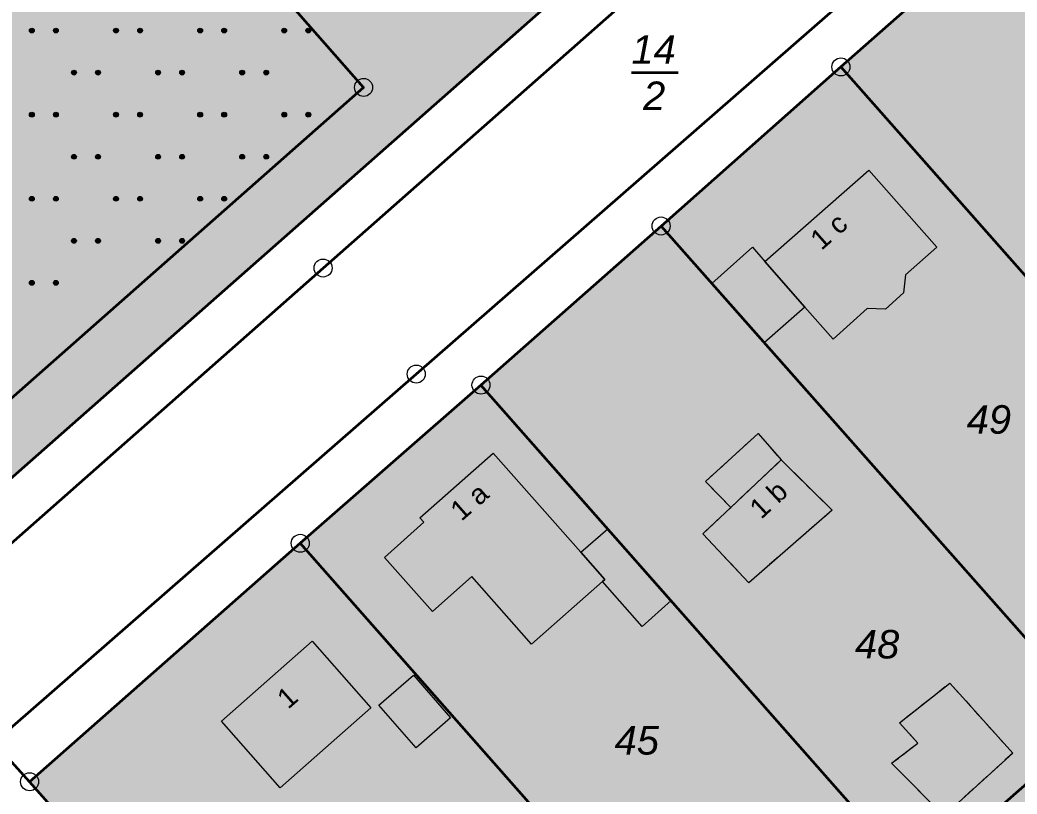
# Model space of a CAD drawing. Header units: inches. Extents: x -769 to 2065, y -580 to 2254.
# Drawn here: x 391.6 to 626.7, y 400.3 to 582.9 of the extents above; entities that cross this region are included whole.
import ezdxf

# ---------------------------------------------------------------- set-up
doc = ezdxf.new("R2010")
doc.units = ezdxf.units.IN
doc.header["$MEASUREMENT"] = 0
doc.layers.add('Layer 1', color=7, linetype='Continuous')

# ---------------------------------------------------------------- blocks, each defined once
blk = doc.blocks.new('block 3')
at = {"layer": 'Layer 1', "true_color": 0xfff7db}
h = blk.add_hatch(color=7, dxfattribs=at)
h.dxf.hatch_style = 2
h.paths.add_polyline_path([(390.03, 945.92), (466.8, 943.26), (457.58, 888.75), (507.59, 832.16), (527.95, 808.66), (465.32, 753.46), (570.39, 634.49), (325.98, 418.81), (339.06, 449.21), (472.62, 567.01), (354.96, 700.85), (345.38, 711.65), (348.62, 729.8), (384.6, 931.34)])
at = {"layer": 'Layer 1', "true_color": 0xfce0e0}
h = blk.add_hatch(color=254, dxfattribs=at)
h.dxf.hatch_style = 2
h.paths.add_polyline_path([(393.84, 403.19), (457.68, 459.46), (500.3, 496.78), (542.79, 534.32), (585.2, 571.87), (627.77, 609.44), (670.23, 646.9), (712.74, 684.39), (755.36, 721.76), (797.76, 759.21), (840.31, 796.83), (828.72, 295.38), (786.17, 257.92), (743.64, 220.46), (701.78, 183.59), (637.77, 127.25), (581.22, 191.21), (534.16, 244.43), (496.73, 286.76), (450.04, 339.58), (429.11, 363.27)])
at = {"layer": 'Layer 1', "true_color": 0xf2f4cb}
h = blk.add_hatch(color=7, dxfattribs=at)
h.dxf.hatch_style = 2
h.paths.add_polyline_path([(345.38, 711.65), (354.96, 700.85), (472.62, 567.01), (339.06, 449.21), (307.94, 476.18), (320.23, 556.01), (322.95, 573.6)])
at = {"layer": 'Layer 1', "lineweight": 0}
for points in [[(390.03, 945.92), (466.8, 943.26), (457.58, 888.75), (507.59, 832.16), (527.95, 808.66), (465.32, 753.46), (570.39, 634.49), (325.98, 418.81), (339.06, 449.21), (472.62, 567.01), (354.96, 700.85), (345.38, 711.65), (348.62, 729.8), (384.6, 931.34), (390.03, 945.92)], [(393.84, 403.19), (457.68, 459.46), (500.3, 496.78), (542.79, 534.32), (585.2, 571.87), (627.77, 609.44), (670.23, 646.9), (712.74, 684.39), (755.36, 721.76), (797.76, 759.21), (840.31, 796.83), (828.72, 295.38), (786.17, 257.92), (743.64, 220.46), (701.78, 183.59), (637.77, 127.25), (581.22, 191.21), (534.16, 244.43), (496.73, 286.76), (450.04, 339.58), (429.11, 363.27), (393.84, 403.19)], [(345.38, 711.65), (354.96, 700.85), (472.62, 567.01), (339.06, 449.21), (307.94, 476.18), (320.23, 556.01), (322.95, 573.6), (345.38, 711.65)]]:
    blk.add_lwpolyline(points, dxfattribs=at)
blk = doc.blocks.new('block 4')
at = {"layer": 'Layer 1', "color": 253, "lineweight": 18, "true_color": 0xb2b2b2}
for points in [[(390.03, 945.92), (466.8, 943.26), (457.58, 888.75), (507.59, 832.16), (527.95, 808.66), (465.32, 753.46), (570.39, 634.49), (325.98, 418.81), (339.06, 449.21), (472.62, 567.01), (354.96, 700.85), (345.38, 711.65), (348.62, 729.8), (384.6, 931.34), (390.03, 945.92)], [(292.14, 373.52), (294.9, 391.48), (325.98, 418.81), (570.39, 634.49), (643.96, 699.13), (681.58, 732.79), (723.63, 769.88), (778.45, 818.25), (804.07, 840.64), (811.61, 832.09), (800.68, 822.44), (780.21, 804.37), (675.43, 711.87), (567.71, 616.78), (463.06, 524.4), (345.88, 420.95), (292.14, 373.52)], [(833.64, 803.76), (805.94, 779.57), (700.24, 687.29), (591.34, 592.21), (485.02, 499.39), (385.43, 412.43), (377.16, 405.12), (294.9, 332.51), (270.8, 311.23), (225.45, 269.73), (211.54, 258.88), (220.82, 312.37), (225.23, 316.15), (270.04, 354.57), (292.14, 373.52), (345.88, 420.95), (463.06, 524.4), (567.71, 616.78), (675.43, 711.87), (780.21, 804.37), (800.68, 822.44), (811.61, 832.09), (833.64, 803.76)], [(393.84, 403.19), (385.43, 412.43), (485.02, 499.39), (591.34, 592.21), (700.24, 687.29), (805.94, 779.57), (833.64, 803.76), (840.31, 796.83), (797.76, 759.21), (755.36, 721.76), (712.74, 684.39), (670.23, 646.9), (627.77, 609.44), (585.2, 571.87), (542.79, 534.32), (500.3, 496.78), (457.68, 459.46), (393.84, 403.19)], [(393.84, 403.19), (457.68, 459.46), (500.3, 496.78), (542.79, 534.32), (585.2, 571.87), (627.77, 609.44), (670.23, 646.9), (712.74, 684.39), (755.36, 721.76), (797.76, 759.21), (840.31, 796.83), (828.72, 295.38), (786.17, 257.92), (743.64, 220.46), (701.78, 183.59), (637.77, 127.25), (581.22, 191.21), (534.16, 244.43), (496.73, 286.76), (450.04, 339.58), (429.11, 363.27), (393.84, 403.19)], [(345.38, 711.65), (354.96, 700.85), (472.62, 567.01), (339.06, 449.21), (307.94, 476.18), (320.23, 556.01), (322.95, 573.6), (345.38, 711.65)], [(362.34, 26.28), (368.73, 82.72), (374.98, 138.39), (381.17, 194.71), (387.43, 250.85), (391.42, 286.59), (334.29, 351.02), (268.38, 293.27), (245.51, 272.75), (221.66, 251.35), (225.45, 269.73), (270.8, 311.23), (294.9, 332.51), (377.16, 405.12), (385.43, 412.43), (393.84, 403.19), (429.11, 363.27), (416.46, 251.42)]]:
    blk.add_lwpolyline(points, dxfattribs=at)
blk = doc.blocks.new('block 7')
at = {"layer": 'Layer 1', "true_color": 0x008230}
h = blk.add_hatch(color=116, dxfattribs=at)
h.dxf.hatch_style = 2
edge = h.paths.add_edge_path()
edge.add_spline(control_points=[(394.94, 580.43), (394.94, 580.74), (394.69, 581), (394.38, 581), (394.07, 581), (393.81, 580.74), (393.81, 580.43), (393.81, 580.12), (394.07, 579.86), (394.38, 579.86), (394.69, 579.86), (394.94, 580.12), (394.94, 580.43)], knot_values=[0, 0, 0, 0, 1, 1, 1, 2, 2, 2, 3, 3, 3, 4, 4, 4, 4], degree=3, periodic=1)
h = blk.add_hatch(color=116, dxfattribs=at)
h.dxf.hatch_style = 2
edge = h.paths.add_edge_path()
edge.add_spline(control_points=[(400.61, 580.43), (400.61, 580.74), (400.36, 581), (400.05, 581), (399.74, 581), (399.48, 580.74), (399.48, 580.43), (399.48, 580.12), (399.74, 579.86), (400.05, 579.86), (400.36, 579.86), (400.61, 580.12), (400.61, 580.43)], knot_values=[0, 0, 0, 0, 1, 1, 1, 2, 2, 2, 3, 3, 3, 4, 4, 4, 4], degree=3, periodic=1)
h = blk.add_hatch(color=116, dxfattribs=at)
h.dxf.hatch_style = 2
edge = h.paths.add_edge_path()
edge.add_spline(control_points=[(414.79, 580.43), (414.79, 580.74), (414.53, 581), (414.22, 581), (413.91, 581), (413.66, 580.74), (413.66, 580.43), (413.66, 580.12), (413.91, 579.86), (414.22, 579.86), (414.53, 579.86), (414.79, 580.12), (414.79, 580.43)], knot_values=[0, 0, 0, 0, 1, 1, 1, 2, 2, 2, 3, 3, 3, 4, 4, 4, 4], degree=3, periodic=1)
h = blk.add_hatch(color=116, dxfattribs=at)
h.dxf.hatch_style = 2
edge = h.paths.add_edge_path()
edge.add_spline(control_points=[(420.46, 580.43), (420.46, 580.74), (420.2, 581), (419.89, 581), (419.58, 581), (419.33, 580.74), (419.33, 580.43), (419.33, 580.12), (419.58, 579.86), (419.89, 579.86), (420.2, 579.86), (420.46, 580.12), (420.46, 580.43)], knot_values=[0, 0, 0, 0, 1, 1, 1, 2, 2, 2, 3, 3, 3, 4, 4, 4, 4], degree=3, periodic=1)
h = blk.add_hatch(color=116, dxfattribs=at)
h.dxf.hatch_style = 2
edge = h.paths.add_edge_path()
edge.add_spline(control_points=[(434.63, 580.43), (434.63, 580.74), (434.38, 581), (434.06, 581), (433.75, 581), (433.5, 580.74), (433.5, 580.43), (433.5, 580.12), (433.75, 579.86), (434.06, 579.86), (434.38, 579.86), (434.63, 580.12), (434.63, 580.43)], knot_values=[0, 0, 0, 0, 1, 1, 1, 2, 2, 2, 3, 3, 3, 4, 4, 4, 4], degree=3, periodic=1)
h = blk.add_hatch(color=116, dxfattribs=at)
h.dxf.hatch_style = 2
edge = h.paths.add_edge_path()
edge.add_spline(control_points=[(440.3, 580.43), (440.3, 580.74), (440.05, 581), (439.73, 581), (439.42, 581), (439.17, 580.74), (439.17, 580.43), (439.17, 580.12), (439.42, 579.86), (439.73, 579.86), (440.05, 579.86), (440.3, 580.12), (440.3, 580.43)], knot_values=[0, 0, 0, 0, 1, 1, 1, 2, 2, 2, 3, 3, 3, 4, 4, 4, 4], degree=3, periodic=1)
h = blk.add_hatch(color=116, dxfattribs=at)
h.dxf.hatch_style = 2
edge = h.paths.add_edge_path()
edge.add_spline(control_points=[(454.47, 580.43), (454.47, 580.74), (454.22, 581), (453.91, 581), (453.59, 581), (453.34, 580.74), (453.34, 580.43), (453.34, 580.12), (453.59, 579.86), (453.91, 579.86), (454.22, 579.86), (454.47, 580.12), (454.47, 580.43)], knot_values=[0, 0, 0, 0, 1, 1, 1, 2, 2, 2, 3, 3, 3, 4, 4, 4, 4], degree=3, periodic=1)
h = blk.add_hatch(color=116, dxfattribs=at)
h.dxf.hatch_style = 2
edge = h.paths.add_edge_path()
edge.add_spline(control_points=[(460.14, 580.43), (460.14, 580.74), (459.89, 581), (459.58, 581), (459.26, 581), (459.01, 580.74), (459.01, 580.43), (459.01, 580.12), (459.26, 579.86), (459.58, 579.86), (459.89, 579.86), (460.14, 580.12), (460.14, 580.43)], knot_values=[0, 0, 0, 0, 1, 1, 1, 2, 2, 2, 3, 3, 3, 4, 4, 4, 4], degree=3, periodic=1)
h = blk.add_hatch(color=116, dxfattribs=at)
h.dxf.hatch_style = 2
edge = h.paths.add_edge_path()
edge.add_spline(control_points=[(404.87, 570.51), (404.87, 570.82), (404.61, 571.07), (404.3, 571.07), (403.99, 571.07), (403.74, 570.82), (403.74, 570.51), (403.74, 570.2), (403.99, 569.94), (404.3, 569.94), (404.61, 569.94), (404.87, 570.2), (404.87, 570.51)], knot_values=[0, 0, 0, 0, 1, 1, 1, 2, 2, 2, 3, 3, 3, 4, 4, 4, 4], degree=3, periodic=1)
h = blk.add_hatch(color=116, dxfattribs=at)
h.dxf.hatch_style = 2
edge = h.paths.add_edge_path()
edge.add_spline(control_points=[(410.54, 570.51), (410.54, 570.82), (410.28, 571.07), (409.97, 571.07), (409.66, 571.07), (409.4, 570.82), (409.4, 570.51), (409.4, 570.2), (409.66, 569.94), (409.97, 569.94), (410.28, 569.94), (410.54, 570.2), (410.54, 570.51)], knot_values=[0, 0, 0, 0, 1, 1, 1, 2, 2, 2, 3, 3, 3, 4, 4, 4, 4], degree=3, periodic=1)
h = blk.add_hatch(color=116, dxfattribs=at)
h.dxf.hatch_style = 2
edge = h.paths.add_edge_path()
edge.add_spline(control_points=[(424.71, 570.51), (424.71, 570.82), (424.46, 571.07), (424.14, 571.07), (423.83, 571.07), (423.58, 570.82), (423.58, 570.51), (423.58, 570.2), (423.83, 569.94), (424.14, 569.94), (424.46, 569.94), (424.71, 570.2), (424.71, 570.51)], knot_values=[0, 0, 0, 0, 1, 1, 1, 2, 2, 2, 3, 3, 3, 4, 4, 4, 4], degree=3, periodic=1)
h = blk.add_hatch(color=116, dxfattribs=at)
h.dxf.hatch_style = 2
edge = h.paths.add_edge_path()
edge.add_spline(control_points=[(430.38, 570.51), (430.38, 570.82), (430.12, 571.07), (429.81, 571.07), (429.5, 571.07), (429.25, 570.82), (429.25, 570.51), (429.25, 570.2), (429.5, 569.94), (429.81, 569.94), (430.12, 569.94), (430.38, 570.2), (430.38, 570.51)], knot_values=[0, 0, 0, 0, 1, 1, 1, 2, 2, 2, 3, 3, 3, 4, 4, 4, 4], degree=3, periodic=1)
h = blk.add_hatch(color=116, dxfattribs=at)
h.dxf.hatch_style = 2
edge = h.paths.add_edge_path()
edge.add_spline(control_points=[(444.55, 570.51), (444.55, 570.82), (444.3, 571.07), (443.99, 571.07), (443.67, 571.07), (443.42, 570.82), (443.42, 570.51), (443.42, 570.2), (443.67, 569.94), (443.99, 569.94), (444.3, 569.94), (444.55, 570.2), (444.55, 570.51)], knot_values=[0, 0, 0, 0, 1, 1, 1, 2, 2, 2, 3, 3, 3, 4, 4, 4, 4], degree=3, periodic=1)
h = blk.add_hatch(color=116, dxfattribs=at)
h.dxf.hatch_style = 2
edge = h.paths.add_edge_path()
edge.add_spline(control_points=[(450.22, 570.51), (450.22, 570.82), (449.97, 571.07), (449.66, 571.07), (449.34, 571.07), (449.09, 570.82), (449.09, 570.51), (449.09, 570.2), (449.34, 569.94), (449.66, 569.94), (449.97, 569.94), (450.22, 570.2), (450.22, 570.51)], knot_values=[0, 0, 0, 0, 1, 1, 1, 2, 2, 2, 3, 3, 3, 4, 4, 4, 4], degree=3, periodic=1)
h = blk.add_hatch(color=116, dxfattribs=at)
h.dxf.hatch_style = 2
edge = h.paths.add_edge_path()
edge.add_spline(control_points=[(394.94, 560.59), (394.94, 560.9), (394.69, 561.15), (394.38, 561.15), (394.07, 561.15), (393.81, 560.9), (393.81, 560.59), (393.81, 560.28), (394.07, 560.02), (394.38, 560.02), (394.69, 560.02), (394.94, 560.28), (394.94, 560.59)], knot_values=[0, 0, 0, 0, 1, 1, 1, 2, 2, 2, 3, 3, 3, 4, 4, 4, 4], degree=3, periodic=1)
h = blk.add_hatch(color=116, dxfattribs=at)
h.dxf.hatch_style = 2
edge = h.paths.add_edge_path()
edge.add_spline(control_points=[(400.61, 560.59), (400.61, 560.9), (400.36, 561.15), (400.05, 561.15), (399.74, 561.15), (399.48, 560.9), (399.48, 560.59), (399.48, 560.28), (399.74, 560.02), (400.05, 560.02), (400.36, 560.02), (400.61, 560.28), (400.61, 560.59)], knot_values=[0, 0, 0, 0, 1, 1, 1, 2, 2, 2, 3, 3, 3, 4, 4, 4, 4], degree=3, periodic=1)
h = blk.add_hatch(color=116, dxfattribs=at)
h.dxf.hatch_style = 2
edge = h.paths.add_edge_path()
edge.add_spline(control_points=[(414.79, 560.59), (414.79, 560.9), (414.53, 561.15), (414.22, 561.15), (413.91, 561.15), (413.66, 560.9), (413.66, 560.59), (413.66, 560.28), (413.91, 560.02), (414.22, 560.02), (414.53, 560.02), (414.79, 560.28), (414.79, 560.59)], knot_values=[0, 0, 0, 0, 1, 1, 1, 2, 2, 2, 3, 3, 3, 4, 4, 4, 4], degree=3, periodic=1)
h = blk.add_hatch(color=116, dxfattribs=at)
h.dxf.hatch_style = 2
edge = h.paths.add_edge_path()
edge.add_spline(control_points=[(420.46, 560.59), (420.46, 560.9), (420.2, 561.15), (419.89, 561.15), (419.58, 561.15), (419.33, 560.9), (419.33, 560.59), (419.33, 560.28), (419.58, 560.02), (419.89, 560.02), (420.2, 560.02), (420.46, 560.28), (420.46, 560.59)], knot_values=[0, 0, 0, 0, 1, 1, 1, 2, 2, 2, 3, 3, 3, 4, 4, 4, 4], degree=3, periodic=1)
h = blk.add_hatch(color=116, dxfattribs=at)
h.dxf.hatch_style = 2
edge = h.paths.add_edge_path()
edge.add_spline(control_points=[(434.63, 560.59), (434.63, 560.9), (434.38, 561.15), (434.06, 561.15), (433.75, 561.15), (433.5, 560.9), (433.5, 560.59), (433.5, 560.28), (433.75, 560.02), (434.06, 560.02), (434.38, 560.02), (434.63, 560.28), (434.63, 560.59)], knot_values=[0, 0, 0, 0, 1, 1, 1, 2, 2, 2, 3, 3, 3, 4, 4, 4, 4], degree=3, periodic=1)
h = blk.add_hatch(color=116, dxfattribs=at)
h.dxf.hatch_style = 2
edge = h.paths.add_edge_path()
edge.add_spline(control_points=[(440.3, 560.59), (440.3, 560.9), (440.05, 561.15), (439.73, 561.15), (439.42, 561.15), (439.17, 560.9), (439.17, 560.59), (439.17, 560.28), (439.42, 560.02), (439.73, 560.02), (440.05, 560.02), (440.3, 560.28), (440.3, 560.59)], knot_values=[0, 0, 0, 0, 1, 1, 1, 2, 2, 2, 3, 3, 3, 4, 4, 4, 4], degree=3, periodic=1)
h = blk.add_hatch(color=116, dxfattribs=at)
h.dxf.hatch_style = 2
edge = h.paths.add_edge_path()
edge.add_spline(control_points=[(454.47, 560.59), (454.47, 560.9), (454.22, 561.15), (453.91, 561.15), (453.59, 561.15), (453.34, 560.9), (453.34, 560.59), (453.34, 560.28), (453.59, 560.02), (453.91, 560.02), (454.22, 560.02), (454.47, 560.28), (454.47, 560.59)], knot_values=[0, 0, 0, 0, 1, 1, 1, 2, 2, 2, 3, 3, 3, 4, 4, 4, 4], degree=3, periodic=1)
h = blk.add_hatch(color=116, dxfattribs=at)
h.dxf.hatch_style = 2
edge = h.paths.add_edge_path()
edge.add_spline(control_points=[(460.14, 560.59), (460.14, 560.9), (459.89, 561.15), (459.58, 561.15), (459.26, 561.15), (459.01, 560.9), (459.01, 560.59), (459.01, 560.28), (459.26, 560.02), (459.58, 560.02), (459.89, 560.02), (460.14, 560.28), (460.14, 560.59)], knot_values=[0, 0, 0, 0, 1, 1, 1, 2, 2, 2, 3, 3, 3, 4, 4, 4, 4], degree=3, periodic=1)
h = blk.add_hatch(color=116, dxfattribs=at)
h.dxf.hatch_style = 2
edge = h.paths.add_edge_path()
edge.add_spline(control_points=[(404.87, 550.67), (404.87, 550.98), (404.61, 551.23), (404.3, 551.23), (403.99, 551.23), (403.74, 550.98), (403.74, 550.67), (403.74, 550.35), (403.99, 550.1), (404.3, 550.1), (404.61, 550.1), (404.87, 550.35), (404.87, 550.67)], knot_values=[0, 0, 0, 0, 1, 1, 1, 2, 2, 2, 3, 3, 3, 4, 4, 4, 4], degree=3, periodic=1)
h = blk.add_hatch(color=116, dxfattribs=at)
h.dxf.hatch_style = 2
edge = h.paths.add_edge_path()
edge.add_spline(control_points=[(410.54, 550.67), (410.54, 550.98), (410.28, 551.23), (409.97, 551.23), (409.66, 551.23), (409.4, 550.98), (409.4, 550.67), (409.4, 550.35), (409.66, 550.1), (409.97, 550.1), (410.28, 550.1), (410.54, 550.35), (410.54, 550.67)], knot_values=[0, 0, 0, 0, 1, 1, 1, 2, 2, 2, 3, 3, 3, 4, 4, 4, 4], degree=3, periodic=1)
h = blk.add_hatch(color=116, dxfattribs=at)
h.dxf.hatch_style = 2
edge = h.paths.add_edge_path()
edge.add_spline(control_points=[(424.71, 550.67), (424.71, 550.98), (424.46, 551.23), (424.14, 551.23), (423.83, 551.23), (423.58, 550.98), (423.58, 550.67), (423.58, 550.35), (423.83, 550.1), (424.14, 550.1), (424.46, 550.1), (424.71, 550.35), (424.71, 550.67)], knot_values=[0, 0, 0, 0, 1, 1, 1, 2, 2, 2, 3, 3, 3, 4, 4, 4, 4], degree=3, periodic=1)
h = blk.add_hatch(color=116, dxfattribs=at)
h.dxf.hatch_style = 2
edge = h.paths.add_edge_path()
edge.add_spline(control_points=[(430.38, 550.67), (430.38, 550.98), (430.12, 551.23), (429.81, 551.23), (429.5, 551.23), (429.25, 550.98), (429.25, 550.67), (429.25, 550.35), (429.5, 550.1), (429.81, 550.1), (430.12, 550.1), (430.38, 550.35), (430.38, 550.67)], knot_values=[0, 0, 0, 0, 1, 1, 1, 2, 2, 2, 3, 3, 3, 4, 4, 4, 4], degree=3, periodic=1)
h = blk.add_hatch(color=116, dxfattribs=at)
h.dxf.hatch_style = 2
edge = h.paths.add_edge_path()
edge.add_spline(control_points=[(444.55, 550.67), (444.55, 550.98), (444.3, 551.23), (443.99, 551.23), (443.67, 551.23), (443.42, 550.98), (443.42, 550.67), (443.42, 550.35), (443.67, 550.1), (443.99, 550.1), (444.3, 550.1), (444.55, 550.35), (444.55, 550.67)], knot_values=[0, 0, 0, 0, 1, 1, 1, 2, 2, 2, 3, 3, 3, 4, 4, 4, 4], degree=3, periodic=1)
h = blk.add_hatch(color=116, dxfattribs=at)
h.dxf.hatch_style = 2
edge = h.paths.add_edge_path()
edge.add_spline(control_points=[(450.22, 550.67), (450.22, 550.98), (449.97, 551.23), (449.66, 551.23), (449.34, 551.23), (449.09, 550.98), (449.09, 550.67), (449.09, 550.35), (449.34, 550.1), (449.66, 550.1), (449.97, 550.1), (450.22, 550.35), (450.22, 550.67)], knot_values=[0, 0, 0, 0, 1, 1, 1, 2, 2, 2, 3, 3, 3, 4, 4, 4, 4], degree=3, periodic=1)
h = blk.add_hatch(color=116, dxfattribs=at)
h.dxf.hatch_style = 2
edge = h.paths.add_edge_path()
edge.add_spline(control_points=[(394.94, 540.74), (394.94, 541.06), (394.69, 541.31), (394.38, 541.31), (394.07, 541.31), (393.81, 541.06), (393.81, 540.74), (393.81, 540.43), (394.07, 540.18), (394.38, 540.18), (394.69, 540.18), (394.94, 540.43), (394.94, 540.74)], knot_values=[0, 0, 0, 0, 1, 1, 1, 2, 2, 2, 3, 3, 3, 4, 4, 4, 4], degree=3, periodic=1)
h = blk.add_hatch(color=116, dxfattribs=at)
h.dxf.hatch_style = 2
edge = h.paths.add_edge_path()
edge.add_spline(control_points=[(400.61, 540.74), (400.61, 541.06), (400.36, 541.31), (400.05, 541.31), (399.74, 541.31), (399.48, 541.06), (399.48, 540.74), (399.48, 540.43), (399.74, 540.18), (400.05, 540.18), (400.36, 540.18), (400.61, 540.43), (400.61, 540.74)], knot_values=[0, 0, 0, 0, 1, 1, 1, 2, 2, 2, 3, 3, 3, 4, 4, 4, 4], degree=3, periodic=1)
h = blk.add_hatch(color=116, dxfattribs=at)
h.dxf.hatch_style = 2
edge = h.paths.add_edge_path()
edge.add_spline(control_points=[(414.79, 540.74), (414.79, 541.06), (414.53, 541.31), (414.22, 541.31), (413.91, 541.31), (413.66, 541.06), (413.66, 540.74), (413.66, 540.43), (413.91, 540.18), (414.22, 540.18), (414.53, 540.18), (414.79, 540.43), (414.79, 540.74)], knot_values=[0, 0, 0, 0, 1, 1, 1, 2, 2, 2, 3, 3, 3, 4, 4, 4, 4], degree=3, periodic=1)
h = blk.add_hatch(color=116, dxfattribs=at)
h.dxf.hatch_style = 2
edge = h.paths.add_edge_path()
edge.add_spline(control_points=[(420.46, 540.74), (420.46, 541.06), (420.2, 541.31), (419.89, 541.31), (419.58, 541.31), (419.33, 541.06), (419.33, 540.74), (419.33, 540.43), (419.58, 540.18), (419.89, 540.18), (420.2, 540.18), (420.46, 540.43), (420.46, 540.74)], knot_values=[0, 0, 0, 0, 1, 1, 1, 2, 2, 2, 3, 3, 3, 4, 4, 4, 4], degree=3, periodic=1)
h = blk.add_hatch(color=116, dxfattribs=at)
h.dxf.hatch_style = 2
edge = h.paths.add_edge_path()
edge.add_spline(control_points=[(434.63, 540.74), (434.63, 541.06), (434.38, 541.31), (434.06, 541.31), (433.75, 541.31), (433.5, 541.06), (433.5, 540.74), (433.5, 540.43), (433.75, 540.18), (434.06, 540.18), (434.38, 540.18), (434.63, 540.43), (434.63, 540.74)], knot_values=[0, 0, 0, 0, 1, 1, 1, 2, 2, 2, 3, 3, 3, 4, 4, 4, 4], degree=3, periodic=1)
h = blk.add_hatch(color=116, dxfattribs=at)
h.dxf.hatch_style = 2
edge = h.paths.add_edge_path()
edge.add_spline(control_points=[(440.3, 540.74), (440.3, 541.06), (440.05, 541.31), (439.73, 541.31), (439.42, 541.31), (439.17, 541.06), (439.17, 540.74), (439.17, 540.43), (439.42, 540.18), (439.73, 540.18), (440.05, 540.18), (440.3, 540.43), (440.3, 540.74)], knot_values=[0, 0, 0, 0, 1, 1, 1, 2, 2, 2, 3, 3, 3, 4, 4, 4, 4], degree=3, periodic=1)
h = blk.add_hatch(color=116, dxfattribs=at)
h.dxf.hatch_style = 2
edge = h.paths.add_edge_path()
edge.add_spline(control_points=[(404.87, 530.82), (404.87, 531.14), (404.61, 531.39), (404.3, 531.39), (403.99, 531.39), (403.74, 531.14), (403.74, 530.82), (403.74, 530.51), (403.99, 530.26), (404.3, 530.26), (404.61, 530.26), (404.87, 530.51), (404.87, 530.82)], knot_values=[0, 0, 0, 0, 1, 1, 1, 2, 2, 2, 3, 3, 3, 4, 4, 4, 4], degree=3, periodic=1)
h = blk.add_hatch(color=116, dxfattribs=at)
h.dxf.hatch_style = 2
edge = h.paths.add_edge_path()
edge.add_spline(control_points=[(410.54, 530.82), (410.54, 531.14), (410.28, 531.39), (409.97, 531.39), (409.66, 531.39), (409.4, 531.14), (409.4, 530.82), (409.4, 530.51), (409.66, 530.26), (409.97, 530.26), (410.28, 530.26), (410.54, 530.51), (410.54, 530.82)], knot_values=[0, 0, 0, 0, 1, 1, 1, 2, 2, 2, 3, 3, 3, 4, 4, 4, 4], degree=3, periodic=1)
h = blk.add_hatch(color=116, dxfattribs=at)
h.dxf.hatch_style = 2
edge = h.paths.add_edge_path()
edge.add_spline(control_points=[(424.71, 530.82), (424.71, 531.14), (424.46, 531.39), (424.14, 531.39), (423.83, 531.39), (423.58, 531.14), (423.58, 530.82), (423.58, 530.51), (423.83, 530.26), (424.14, 530.26), (424.46, 530.26), (424.71, 530.51), (424.71, 530.82)], knot_values=[0, 0, 0, 0, 1, 1, 1, 2, 2, 2, 3, 3, 3, 4, 4, 4, 4], degree=3, periodic=1)
h = blk.add_hatch(color=116, dxfattribs=at)
h.dxf.hatch_style = 2
edge = h.paths.add_edge_path()
edge.add_spline(control_points=[(430.38, 530.82), (430.38, 531.14), (430.12, 531.39), (429.81, 531.39), (429.5, 531.39), (429.25, 531.14), (429.25, 530.82), (429.25, 530.51), (429.5, 530.26), (429.81, 530.26), (430.12, 530.26), (430.38, 530.51), (430.38, 530.82)], knot_values=[0, 0, 0, 0, 1, 1, 1, 2, 2, 2, 3, 3, 3, 4, 4, 4, 4], degree=3, periodic=1)
h = blk.add_hatch(color=116, dxfattribs=at)
h.dxf.hatch_style = 2
edge = h.paths.add_edge_path()
edge.add_spline(control_points=[(394.94, 520.9), (394.94, 521.21), (394.69, 521.47), (394.38, 521.47), (394.07, 521.47), (393.81, 521.21), (393.81, 520.9), (393.81, 520.59), (394.07, 520.34), (394.38, 520.34), (394.69, 520.34), (394.94, 520.59), (394.94, 520.9)], knot_values=[0, 0, 0, 0, 1, 1, 1, 2, 2, 2, 3, 3, 3, 4, 4, 4, 4], degree=3, periodic=1)
h = blk.add_hatch(color=116, dxfattribs=at)
h.dxf.hatch_style = 2
edge = h.paths.add_edge_path()
edge.add_spline(control_points=[(400.61, 520.9), (400.61, 521.21), (400.36, 521.47), (400.05, 521.47), (399.74, 521.47), (399.48, 521.21), (399.48, 520.9), (399.48, 520.59), (399.74, 520.34), (400.05, 520.34), (400.36, 520.34), (400.61, 520.59), (400.61, 520.9)], knot_values=[0, 0, 0, 0, 1, 1, 1, 2, 2, 2, 3, 3, 3, 4, 4, 4, 4], degree=3, periodic=1)
at = {"layer": 'Layer 1', "lineweight": 0}
for points in [[(394.94, 580.43), (394.94, 580.74), (394.69, 581), (394.38, 581), (394.07, 581), (393.81, 580.74), (393.81, 580.43), (393.81, 580.12), (394.07, 579.86), (394.38, 579.86), (394.69, 579.86), (394.94, 580.12), (394.94, 580.43)], [(400.61, 580.43), (400.61, 580.74), (400.36, 581), (400.05, 581), (399.74, 581), (399.48, 580.74), (399.48, 580.43), (399.48, 580.12), (399.74, 579.86), (400.05, 579.86), (400.36, 579.86), (400.61, 580.12), (400.61, 580.43)], [(414.79, 580.43), (414.79, 580.74), (414.53, 581), (414.22, 581), (413.91, 581), (413.66, 580.74), (413.66, 580.43), (413.66, 580.12), (413.91, 579.86), (414.22, 579.86), (414.53, 579.86), (414.79, 580.12), (414.79, 580.43)], [(420.46, 580.43), (420.46, 580.74), (420.2, 581), (419.89, 581), (419.58, 581), (419.33, 580.74), (419.33, 580.43), (419.33, 580.12), (419.58, 579.86), (419.89, 579.86), (420.2, 579.86), (420.46, 580.12), (420.46, 580.43)], [(434.63, 580.43), (434.63, 580.74), (434.38, 581), (434.06, 581), (433.75, 581), (433.5, 580.74), (433.5, 580.43), (433.5, 580.12), (433.75, 579.86), (434.06, 579.86), (434.38, 579.86), (434.63, 580.12), (434.63, 580.43)], [(440.3, 580.43), (440.3, 580.74), (440.05, 581), (439.73, 581), (439.42, 581), (439.17, 580.74), (439.17, 580.43), (439.17, 580.12), (439.42, 579.86), (439.73, 579.86), (440.05, 579.86), (440.3, 580.12), (440.3, 580.43)], [(454.47, 580.43), (454.47, 580.74), (454.22, 581), (453.91, 581), (453.59, 581), (453.34, 580.74), (453.34, 580.43), (453.34, 580.12), (453.59, 579.86), (453.91, 579.86), (454.22, 579.86), (454.47, 580.12), (454.47, 580.43)], [(460.14, 580.43), (460.14, 580.74), (459.89, 581), (459.58, 581), (459.26, 581), (459.01, 580.74), (459.01, 580.43), (459.01, 580.12), (459.26, 579.86), (459.58, 579.86), (459.89, 579.86), (460.14, 580.12), (460.14, 580.43)], [(404.87, 570.51), (404.87, 570.82), (404.61, 571.07), (404.3, 571.07), (403.99, 571.07), (403.74, 570.82), (403.74, 570.51), (403.74, 570.2), (403.99, 569.94), (404.3, 569.94), (404.61, 569.94), (404.87, 570.2), (404.87, 570.51)], [(410.54, 570.51), (410.54, 570.82), (410.28, 571.07), (409.97, 571.07), (409.66, 571.07), (409.4, 570.82), (409.4, 570.51), (409.4, 570.2), (409.66, 569.94), (409.97, 569.94), (410.28, 569.94), (410.54, 570.2), (410.54, 570.51)], [(424.71, 570.51), (424.71, 570.82), (424.46, 571.07), (424.14, 571.07), (423.83, 571.07), (423.58, 570.82), (423.58, 570.51), (423.58, 570.2), (423.83, 569.94), (424.14, 569.94), (424.46, 569.94), (424.71, 570.2), (424.71, 570.51)], [(430.38, 570.51), (430.38, 570.82), (430.12, 571.07), (429.81, 571.07), (429.5, 571.07), (429.25, 570.82), (429.25, 570.51), (429.25, 570.2), (429.5, 569.94), (429.81, 569.94), (430.12, 569.94), (430.38, 570.2), (430.38, 570.51)], [(444.55, 570.51), (444.55, 570.82), (444.3, 571.07), (443.99, 571.07), (443.67, 571.07), (443.42, 570.82), (443.42, 570.51), (443.42, 570.2), (443.67, 569.94), (443.99, 569.94), (444.3, 569.94), (444.55, 570.2), (444.55, 570.51)], [(450.22, 570.51), (450.22, 570.82), (449.97, 571.07), (449.66, 571.07), (449.34, 571.07), (449.09, 570.82), (449.09, 570.51), (449.09, 570.2), (449.34, 569.94), (449.66, 569.94), (449.97, 569.94), (450.22, 570.2), (450.22, 570.51)], [(394.94, 560.59), (394.94, 560.9), (394.69, 561.15), (394.38, 561.15), (394.07, 561.15), (393.81, 560.9), (393.81, 560.59), (393.81, 560.28), (394.07, 560.02), (394.38, 560.02), (394.69, 560.02), (394.94, 560.28), (394.94, 560.59)], [(400.61, 560.59), (400.61, 560.9), (400.36, 561.15), (400.05, 561.15), (399.74, 561.15), (399.48, 560.9), (399.48, 560.59), (399.48, 560.28), (399.74, 560.02), (400.05, 560.02), (400.36, 560.02), (400.61, 560.28), (400.61, 560.59)], [(414.79, 560.59), (414.79, 560.9), (414.53, 561.15), (414.22, 561.15), (413.91, 561.15), (413.66, 560.9), (413.66, 560.59), (413.66, 560.28), (413.91, 560.02), (414.22, 560.02), (414.53, 560.02), (414.79, 560.28), (414.79, 560.59)], [(420.46, 560.59), (420.46, 560.9), (420.2, 561.15), (419.89, 561.15), (419.58, 561.15), (419.33, 560.9), (419.33, 560.59), (419.33, 560.28), (419.58, 560.02), (419.89, 560.02), (420.2, 560.02), (420.46, 560.28), (420.46, 560.59)], [(434.63, 560.59), (434.63, 560.9), (434.38, 561.15), (434.06, 561.15), (433.75, 561.15), (433.5, 560.9), (433.5, 560.59), (433.5, 560.28), (433.75, 560.02), (434.06, 560.02), (434.38, 560.02), (434.63, 560.28), (434.63, 560.59)], [(440.3, 560.59), (440.3, 560.9), (440.05, 561.15), (439.73, 561.15), (439.42, 561.15), (439.17, 560.9), (439.17, 560.59), (439.17, 560.28), (439.42, 560.02), (439.73, 560.02), (440.05, 560.02), (440.3, 560.28), (440.3, 560.59)], [(454.47, 560.59), (454.47, 560.9), (454.22, 561.15), (453.91, 561.15), (453.59, 561.15), (453.34, 560.9), (453.34, 560.59), (453.34, 560.28), (453.59, 560.02), (453.91, 560.02), (454.22, 560.02), (454.47, 560.28), (454.47, 560.59)], [(460.14, 560.59), (460.14, 560.9), (459.89, 561.15), (459.58, 561.15), (459.26, 561.15), (459.01, 560.9), (459.01, 560.59), (459.01, 560.28), (459.26, 560.02), (459.58, 560.02), (459.89, 560.02), (460.14, 560.28), (460.14, 560.59)], [(404.87, 550.67), (404.87, 550.98), (404.61, 551.23), (404.3, 551.23), (403.99, 551.23), (403.74, 550.98), (403.74, 550.67), (403.74, 550.35), (403.99, 550.1), (404.3, 550.1), (404.61, 550.1), (404.87, 550.35), (404.87, 550.67)], [(410.54, 550.67), (410.54, 550.98), (410.28, 551.23), (409.97, 551.23), (409.66, 551.23), (409.4, 550.98), (409.4, 550.67), (409.4, 550.35), (409.66, 550.1), (409.97, 550.1), (410.28, 550.1), (410.54, 550.35), (410.54, 550.67)], [(424.71, 550.67), (424.71, 550.98), (424.46, 551.23), (424.14, 551.23), (423.83, 551.23), (423.58, 550.98), (423.58, 550.67), (423.58, 550.35), (423.83, 550.1), (424.14, 550.1), (424.46, 550.1), (424.71, 550.35), (424.71, 550.67)], [(430.38, 550.67), (430.38, 550.98), (430.12, 551.23), (429.81, 551.23), (429.5, 551.23), (429.25, 550.98), (429.25, 550.67), (429.25, 550.35), (429.5, 550.1), (429.81, 550.1), (430.12, 550.1), (430.38, 550.35), (430.38, 550.67)], [(444.55, 550.67), (444.55, 550.98), (444.3, 551.23), (443.99, 551.23), (443.67, 551.23), (443.42, 550.98), (443.42, 550.67), (443.42, 550.35), (443.67, 550.1), (443.99, 550.1), (444.3, 550.1), (444.55, 550.35), (444.55, 550.67)], [(450.22, 550.67), (450.22, 550.98), (449.97, 551.23), (449.66, 551.23), (449.34, 551.23), (449.09, 550.98), (449.09, 550.67), (449.09, 550.35), (449.34, 550.1), (449.66, 550.1), (449.97, 550.1), (450.22, 550.35), (450.22, 550.67)], [(394.94, 540.74), (394.94, 541.06), (394.69, 541.31), (394.38, 541.31), (394.07, 541.31), (393.81, 541.06), (393.81, 540.74), (393.81, 540.43), (394.07, 540.18), (394.38, 540.18), (394.69, 540.18), (394.94, 540.43), (394.94, 540.74)], [(400.61, 540.74), (400.61, 541.06), (400.36, 541.31), (400.05, 541.31), (399.74, 541.31), (399.48, 541.06), (399.48, 540.74), (399.48, 540.43), (399.74, 540.18), (400.05, 540.18), (400.36, 540.18), (400.61, 540.43), (400.61, 540.74)], [(414.79, 540.74), (414.79, 541.06), (414.53, 541.31), (414.22, 541.31), (413.91, 541.31), (413.66, 541.06), (413.66, 540.74), (413.66, 540.43), (413.91, 540.18), (414.22, 540.18), (414.53, 540.18), (414.79, 540.43), (414.79, 540.74)], [(420.46, 540.74), (420.46, 541.06), (420.2, 541.31), (419.89, 541.31), (419.58, 541.31), (419.33, 541.06), (419.33, 540.74), (419.33, 540.43), (419.58, 540.18), (419.89, 540.18), (420.2, 540.18), (420.46, 540.43), (420.46, 540.74)], [(434.63, 540.74), (434.63, 541.06), (434.38, 541.31), (434.06, 541.31), (433.75, 541.31), (433.5, 541.06), (433.5, 540.74), (433.5, 540.43), (433.75, 540.18), (434.06, 540.18), (434.38, 540.18), (434.63, 540.43), (434.63, 540.74)], [(440.3, 540.74), (440.3, 541.06), (440.05, 541.31), (439.73, 541.31), (439.42, 541.31), (439.17, 541.06), (439.17, 540.74), (439.17, 540.43), (439.42, 540.18), (439.73, 540.18), (440.05, 540.18), (440.3, 540.43), (440.3, 540.74)], [(404.87, 530.82), (404.87, 531.14), (404.61, 531.39), (404.3, 531.39), (403.99, 531.39), (403.74, 531.14), (403.74, 530.82), (403.74, 530.51), (403.99, 530.26), (404.3, 530.26), (404.61, 530.26), (404.87, 530.51), (404.87, 530.82)], [(410.54, 530.82), (410.54, 531.14), (410.28, 531.39), (409.97, 531.39), (409.66, 531.39), (409.4, 531.14), (409.4, 530.82), (409.4, 530.51), (409.66, 530.26), (409.97, 530.26), (410.28, 530.26), (410.54, 530.51), (410.54, 530.82)], [(424.71, 530.82), (424.71, 531.14), (424.46, 531.39), (424.14, 531.39), (423.83, 531.39), (423.58, 531.14), (423.58, 530.82), (423.58, 530.51), (423.83, 530.26), (424.14, 530.26), (424.46, 530.26), (424.71, 530.51), (424.71, 530.82)], [(430.38, 530.82), (430.38, 531.14), (430.12, 531.39), (429.81, 531.39), (429.5, 531.39), (429.25, 531.14), (429.25, 530.82), (429.25, 530.51), (429.5, 530.26), (429.81, 530.26), (430.12, 530.26), (430.38, 530.51), (430.38, 530.82)], [(394.94, 520.9), (394.94, 521.21), (394.69, 521.47), (394.38, 521.47), (394.07, 521.47), (393.81, 521.21), (393.81, 520.9), (393.81, 520.59), (394.07, 520.34), (394.38, 520.34), (394.69, 520.34), (394.94, 520.59), (394.94, 520.9)], [(400.61, 520.9), (400.61, 521.21), (400.36, 521.47), (400.05, 521.47), (399.74, 521.47), (399.48, 521.21), (399.48, 520.9), (399.48, 520.59), (399.74, 520.34), (400.05, 520.34), (400.36, 520.34), (400.61, 520.59), (400.61, 520.9)]]:
    blk.add_open_spline(points, degree=3, knots=[0, 0, 0, 0, 1, 1, 1, 2, 2, 2, 3, 3, 3, 4, 4, 4, 4], dxfattribs=at)
blk = doc.blocks.new('block 10')
at = {"layer": 'Layer 1', "true_color": 0xb2b2b2}
h = blk.add_hatch(color=253, dxfattribs=at)
h.dxf.hatch_style = 2
h.paths.add_polyline_path([(567.22, 525.92), (591.79, 547.51), (607.83, 529.3), (600.4, 522.77), (599.93, 518.56), (595.7, 514.72), (591.43, 514.87), (583.37, 507.61), (576.7, 515.14)])
at = {"layer": 'Layer 1', "true_color": 0xe5e5e5}
h = blk.add_hatch(color=254, dxfattribs=at)
h.dxf.hatch_style = 2
h.paths.add_polyline_path([(576.7, 515.14), (567.07, 506.73), (554.73, 520.75), (564.31, 529.31), (567.22, 525.92)])
h = blk.add_hatch(color=254, dxfattribs=at)
h.dxf.hatch_style = 2
h.paths.add_polyline_path([(571.08, 479.12), (559.21, 467.89), (553.28, 474.07), (565.7, 485.35)])
at = {"layer": 'Layer 1', "true_color": 0xb2b2b2}
h = blk.add_hatch(color=253, dxfattribs=at)
h.dxf.hatch_style = 2
h.paths.add_polyline_path([(528.94, 450.44), (512.22, 435.67), (498.15, 451.6), (488.86, 443.38), (477.53, 456.13), (486.86, 464.42), (485.91, 465.5), (503.21, 480.72), (523.87, 457.33), (529.5, 450.94)])
h = blk.add_hatch(color=253, dxfattribs=at)
h.dxf.hatch_style = 2
h.paths.add_polyline_path([(571.08, 479.12), (583.13, 467.27), (563.49, 450.16), (552.63, 461.71), (559.21, 467.89)])
at = {"layer": 'Layer 1', "true_color": 0xe5e5e5}
h = blk.add_hatch(color=254, dxfattribs=at)
h.dxf.hatch_style = 2
h.paths.add_polyline_path([(523.87, 457.33), (530.19, 462.88), (545.13, 445.93), (538.29, 439.8), (528.94, 450.44), (529.5, 450.94)])
at = {"layer": 'Layer 1', "true_color": 0xb2b2b2}
h = blk.add_hatch(color=253, dxfattribs=at)
h.dxf.hatch_style = 2
h.paths.add_polyline_path([(439.09, 417.49), (460.49, 436.34), (474.32, 420.65), (452.92, 401.8)])
at = {"layer": 'Layer 1', "true_color": 0xe5e5e5}
h = blk.add_hatch(color=254, dxfattribs=at)
h.dxf.hatch_style = 2
h.paths.add_polyline_path([(476.24, 421.28), (484.36, 428.35), (493.1, 418.3), (484.99, 411.22)])
at = {"layer": 'Layer 1', "true_color": 0xb2b2b2}
h = blk.add_hatch(color=253, dxfattribs=at)
h.dxf.hatch_style = 2
h.paths.add_polyline_path([(603.34, 412.29), (599.03, 417.11), (610.85, 426.47), (614.65, 422.27), (625.71, 409.97), (609.49, 395.17), (597.16, 407.56)])
at = {"layer": 'Layer 1', "lineweight": 0}
for points in [[(567.22, 525.92), (591.79, 547.51), (607.83, 529.3), (600.4, 522.77), (599.93, 518.56), (595.7, 514.72), (591.43, 514.87), (583.37, 507.61), (576.7, 515.14), (567.22, 525.92)], [(576.7, 515.14), (567.07, 506.73), (554.73, 520.75), (564.31, 529.31), (567.22, 525.92), (576.7, 515.14)], [(571.08, 479.12), (559.21, 467.89), (553.28, 474.07), (565.7, 485.35), (571.08, 479.12)], [(528.94, 450.44), (512.22, 435.67), (498.15, 451.6), (488.86, 443.38), (477.53, 456.13), (486.86, 464.42), (485.91, 465.5), (503.21, 480.72), (523.87, 457.33), (529.5, 450.94), (528.94, 450.44)], [(571.08, 479.12), (583.13, 467.27), (563.49, 450.16), (552.63, 461.71), (559.21, 467.89), (571.08, 479.12)], [(523.87, 457.33), (530.19, 462.88), (545.13, 445.93), (538.29, 439.8), (528.94, 450.44), (529.5, 450.94), (523.87, 457.33)], [(439.09, 417.49), (460.49, 436.34), (474.32, 420.65), (452.92, 401.8), (439.09, 417.49)], [(476.24, 421.28), (484.36, 428.35), (493.1, 418.3), (484.99, 411.22), (476.24, 421.28)], [(603.34, 412.29), (599.03, 417.11), (610.85, 426.47), (614.65, 422.27), (625.71, 409.97), (609.49, 395.17), (597.16, 407.56), (603.34, 412.29)]]:
    blk.add_lwpolyline(points, dxfattribs=at)
blk = doc.blocks.new('block 11')
at = {"layer": 'Layer 1', "color": 7, "lineweight": 18, "true_color": 0xffffff}
for points in [[(567.22, 525.92), (591.79, 547.51), (607.83, 529.3), (600.4, 522.77), (599.93, 518.56), (595.7, 514.72), (591.43, 514.87), (583.37, 507.61), (576.7, 515.14), (567.22, 525.92)], [(576.7, 515.14), (567.07, 506.73), (554.73, 520.75), (564.31, 529.31), (567.22, 525.92), (576.7, 515.14)], [(565.64, 485.3), (565.7, 485.35), (567.46, 483.31)], [(562.56, 482.5), (564.61, 484.37)], [(568.37, 482.26), (570.18, 480.16)], [(528.94, 450.44), (512.22, 435.67), (498.15, 451.6), (488.86, 443.38), (477.53, 456.13), (486.86, 464.42), (485.91, 465.5), (503.21, 480.72), (523.87, 457.33), (529.5, 450.94), (528.94, 450.44)], [(559.48, 479.7), (561.53, 481.57)], [(556.4, 476.9), (558.46, 478.77)], [(568.03, 476.23), (570.06, 478.15)], [(571.08, 479.12), (571.08, 479.12), (569.07, 477.21)], [(571.08, 479.12), (571.08, 479.12), (573.08, 477.15)], [(571.08, 479.12), (571.08, 479.12)], [(571.08, 479.12), (571.08, 479.12)], [(553.33, 474.11), (555.38, 475.97)], [(564.97, 473.34), (567.01, 475.26)], [(568.06, 476.26), (566.04, 474.35)], [(574.08, 476.16), (576.08, 474.2)], [(556.12, 471.11), (554.2, 473.11)], [(565.04, 473.4), (563.02, 471.5)], [(577.08, 473.21), (579.08, 471.25)], [(562.01, 470.54), (560, 468.64)], [(561.91, 470.45), (563.95, 472.37)], [(559, 468.11), (557.08, 470.11)], [(558.85, 467.56), (559.21, 467.89), (560.89, 469.48)], [(580.08, 470.27), (582.08, 468.29)], [(555.79, 464.67), (557.83, 466.6)], [(583.08, 467.31), (583.13, 467.27), (581.07, 465.46)], [(552.72, 461.79), (554.77, 463.71)], [(580.01, 464.54), (577.89, 462.71)], [(523.87, 457.33), (530.19, 462.88), (545.13, 445.93), (538.29, 439.8), (528.94, 450.44), (529.5, 450.94), (523.87, 457.33)], [(576.84, 461.79), (574.72, 459.95)], [(555.43, 458.73), (553.51, 460.78)], [(573.66, 459.02), (571.55, 457.17)], [(558.31, 455.67), (556.39, 457.71)], [(570.49, 456.26), (568.37, 454.42)], [(561.2, 452.6), (559.28, 454.64)], [(564.14, 450.73), (563.49, 450.16), (562.16, 451.58)], [(567.31, 453.49), (565.2, 451.65)], [(439.09, 417.49), (460.49, 436.34), (474.32, 420.65), (452.92, 401.8), (439.09, 417.49)], [(476.24, 421.28), (484.36, 428.35), (493.1, 418.3), (484.99, 411.22), (476.24, 421.28)], [(610.93, 426.38), (612.87, 424.24)], [(607.55, 423.85), (609.81, 425.64)], [(604.15, 421.16), (606.42, 422.95)], [(613.84, 423.17), (614.65, 422.27), (615.77, 421.02)], [(600.76, 418.48), (603.02, 420.27)], [(616.74, 419.95), (618.67, 417.8)], [(600.46, 415.52), (599.03, 417.11), (599.63, 417.58)], [(619.63, 416.73), (621.56, 414.58)], [(603.34, 412.29), (603.34, 412.29), (601.42, 414.44)], [(603.34, 412.29), (603.34, 412.29)], [(622.53, 413.51), (624.46, 411.36)], [(599.9, 409.66), (602.2, 411.41)], [(625.42, 410.29), (625.71, 409.97), (623.89, 408.31)], [(597.78, 406.94), (597.16, 407.56), (598.76, 408.78)], [(622.82, 407.34), (620.69, 405.39)], [(600.84, 403.87), (598.8, 405.91)], [(603.89, 400.8), (601.86, 402.84)], [(619.62, 404.42), (617.49, 402.47)], [(616.43, 401.5), (614.29, 399.55)]]:
    blk.add_lwpolyline(points, dxfattribs=at)
blk = doc.blocks.new('block 13')
at = {"layer": 'Layer 1', "color": 7, "true_color": 0xffffff, "attachment_point": 7}
for s, insert, char_height, rotation in [('\\fArialP61|b0|i0|c0|p34;\\W1;1 c', (580.63, 528.36), 4.7081, 41.3483), ('\\fArialP61|b0|i0|c0|p34;\\W1;1 b', (566.42, 464.9), 4.7015, 42.9696), ('\\fArialP61|b0|i0|c0|p34;\\W1;1 a', (495.73, 464.45), 4.7081, 41.3483), ('\\fArialP61|b0|i0|c0|p34;\\W1;1', (454.81, 420.15), 4.7081, 41.3483)]:
    blk.add_mtext(s, dxfattribs=dict(at, insert=insert, char_height=char_height, rotation=rotation))
blk = doc.blocks.new('block 17')
at = {"layer": 'Layer 1', "color": 7, "lineweight": 35, "true_color": 0xffffff}
for points in [[(345.38, 711.65), (348.62, 729.8), (384.6, 931.34), (390.03, 945.92), (466.8, 943.26), (457.58, 888.75), (507.59, 832.16), (527.95, 808.66), (465.32, 753.46), (570.39, 634.49), (325.98, 418.81), (339.06, 449.21), (472.62, 567.01), (354.96, 700.85), (345.38, 711.65)], [(292.14, 373.52), (294.9, 391.48), (325.98, 418.81), (570.39, 634.49), (643.96, 699.13), (681.58, 732.79), (723.63, 769.88), (778.45, 818.25), (804.07, 840.64), (811.61, 832.09), (800.68, 822.44), (780.21, 804.37), (675.43, 711.87), (567.71, 616.78), (463.06, 524.4), (345.88, 420.95), (292.14, 373.52)], [(211.54, 258.88), (220.82, 312.37), (225.23, 316.15), (270.04, 354.57), (292.14, 373.52), (345.88, 420.95), (463.06, 524.4), (567.71, 616.78), (675.43, 711.87), (780.21, 804.37), (800.68, 822.44), (811.61, 832.09), (833.64, 803.76), (805.94, 779.57), (700.24, 687.29), (591.34, 592.21), (485.02, 499.39), (385.43, 412.43), (377.16, 405.12), (294.9, 332.51), (270.8, 311.23), (225.45, 269.73), (211.54, 258.88)], [(393.84, 403.19), (385.43, 412.43), (485.02, 499.39), (591.34, 592.21), (700.24, 687.29), (805.94, 779.57), (833.64, 803.76), (840.31, 796.83), (797.76, 759.21), (755.36, 721.76), (712.74, 684.39), (670.23, 646.9), (627.77, 609.44), (585.2, 571.87), (542.79, 534.32), (500.3, 496.78), (457.68, 459.46), (393.84, 403.19)], [(307.94, 476.18), (320.23, 556.01), (322.95, 573.6), (345.38, 711.65), (354.96, 700.85), (472.62, 567.01), (339.06, 449.21), (307.94, 476.18)], [(707, 433.94), (585.2, 571.87), (627.77, 609.44), (749.45, 471.21), (707, 433.94)], [(542.79, 534.32), (585.2, 571.87), (707, 433.94), (664.68, 396.45), (645.92, 417.66), (542.79, 534.32)], [(535.79, 570.53), (546.8, 570.53)], [(645.92, 417.66), (603.18, 380.09), (500.3, 496.78), (542.79, 534.32), (645.92, 417.66)], [(560.73, 342.61), (513.89, 395.72), (457.68, 459.46), (500.3, 496.78), (603.18, 380.09), (560.73, 342.61)], [(450.04, 339.58), (429.11, 363.27), (393.84, 403.19), (457.68, 459.46), (513.89, 395.72), (450.04, 339.58)], [(603.18, 380.09), (645.92, 417.66), (664.68, 396.45), (786.17, 257.92), (743.64, 220.46), (640.59, 337.55), (603.18, 380.09)], [(362.34, 26.28), (368.73, 82.72), (374.98, 138.39), (381.17, 194.71), (387.43, 250.85), (391.42, 286.59), (334.29, 351.02), (268.38, 293.27), (245.51, 272.75), (221.66, 251.35), (225.45, 269.73), (270.8, 311.23), (294.9, 332.51), (377.16, 405.12), (385.43, 412.43), (393.84, 403.19), (429.11, 363.27), (416.46, 251.42), (408.33, 179.53), (401.84, 122.18)]]:
    blk.add_lwpolyline(points, dxfattribs=at)
at = {"layer": 'Layer 1', "color": 7, "true_color": 0xffffff, "char_height": 6.7323, "attachment_point": 7}
for s, insert in [('\\fArialP62|b0|i1|c0|p34;\\W1;14', (535.79, 572.61)), ('\\fArialP62|b0|i1|c0|p34;\\W1;2', (538.54, 561.67)), ('\\fArialP62|b0|i1|c0|p34;\\W1;49', (614.87, 485.21)), ('\\fArialP62|b0|i1|c0|p34;\\W1;48', (588.51, 432.19)), ('\\fArialP62|b0|i1|c0|p34;\\W1;45', (531.82, 409.51))]:
    blk.add_mtext(s, dxfattribs=dict(at, insert=insert))
blk = doc.blocks.new('block 18')
at = {"layer": 'Layer 1', "lineweight": 0}
for points in [[(587.33, 571.87), (587.33, 573.04), (586.37, 573.99), (585.2, 573.99), (584.03, 573.99), (583.07, 573.04), (583.07, 571.87), (583.07, 570.69), (584.03, 569.74), (585.2, 569.74), (586.37, 569.74), (587.33, 570.69), (587.33, 571.87)], [(474.75, 567.01), (474.75, 568.19), (473.79, 569.14), (472.62, 569.14), (471.45, 569.14), (470.49, 568.19), (470.49, 567.01), (470.49, 565.84), (471.45, 564.89), (472.62, 564.89), (473.79, 564.89), (474.75, 565.84), (474.75, 567.01)], [(544.91, 534.32), (544.91, 535.49), (543.96, 536.45), (542.79, 536.45), (541.61, 536.45), (540.66, 535.49), (540.66, 534.32), (540.66, 533.15), (541.61, 532.19), (542.79, 532.19), (543.96, 532.19), (544.91, 533.15), (544.91, 534.32)], [(465.19, 524.4), (465.19, 525.58), (464.24, 526.53), (463.06, 526.53), (461.89, 526.53), (460.94, 525.58), (460.94, 524.4), (460.94, 523.23), (461.89, 522.28), (463.06, 522.28), (464.24, 522.28), (465.19, 523.23), (465.19, 524.4)], [(487.15, 499.39), (487.15, 500.56), (486.2, 501.51), (485.02, 501.51), (483.85, 501.51), (482.9, 500.56), (482.9, 499.39), (482.9, 498.21), (483.85, 497.26), (485.02, 497.26), (486.2, 497.26), (487.15, 498.21), (487.15, 499.39)], [(502.43, 496.78), (502.43, 497.96), (501.48, 498.91), (500.3, 498.91), (499.13, 498.91), (498.18, 497.96), (498.18, 496.78), (498.18, 495.61), (499.13, 494.66), (500.3, 494.66), (501.48, 494.66), (502.43, 495.61), (502.43, 496.78)], [(459.81, 459.46), (459.81, 460.63), (458.86, 461.58), (457.68, 461.58), (456.51, 461.58), (455.56, 460.63), (455.56, 459.46), (455.56, 458.29), (456.51, 457.33), (457.68, 457.33), (458.86, 457.33), (459.81, 458.29), (459.81, 459.46)], [(395.97, 403.19), (395.97, 404.37), (395.01, 405.32), (393.84, 405.32), (392.67, 405.32), (391.71, 404.37), (391.71, 403.19), (391.71, 402.02), (392.67, 401.07), (393.84, 401.07), (395.01, 401.07), (395.97, 402.02), (395.97, 403.19)]]:
    blk.add_open_spline(points, degree=3, knots=[0, 0, 0, 0, 1, 1, 1, 2, 2, 2, 3, 3, 3, 4, 4, 4, 4], dxfattribs=at)
at = {"layer": 'Layer 1', "color": 7, "lineweight": 18, "true_color": 0xffffff}
for points in [[(587.33, 571.87), (587.33, 573.04), (586.37, 573.99), (585.2, 573.99), (584.03, 573.99), (583.07, 573.04), (583.07, 571.87), (583.07, 570.69), (584.03, 569.74), (585.2, 569.74), (586.37, 569.74), (587.33, 570.69), (587.33, 571.87)], [(474.75, 567.01), (474.75, 568.19), (473.79, 569.14), (472.62, 569.14), (471.45, 569.14), (470.49, 568.19), (470.49, 567.01), (470.49, 565.84), (471.45, 564.89), (472.62, 564.89), (473.79, 564.89), (474.75, 565.84), (474.75, 567.01)], [(544.91, 534.32), (544.91, 535.49), (543.96, 536.45), (542.79, 536.45), (541.61, 536.45), (540.66, 535.49), (540.66, 534.32), (540.66, 533.15), (541.61, 532.19), (542.79, 532.19), (543.96, 532.19), (544.91, 533.15), (544.91, 534.32)], [(465.19, 524.4), (465.19, 525.58), (464.24, 526.53), (463.06, 526.53), (461.89, 526.53), (460.94, 525.58), (460.94, 524.4), (460.94, 523.23), (461.89, 522.28), (463.06, 522.28), (464.24, 522.28), (465.19, 523.23), (465.19, 524.4)], [(487.15, 499.39), (487.15, 500.56), (486.2, 501.51), (485.02, 501.51), (483.85, 501.51), (482.9, 500.56), (482.9, 499.39), (482.9, 498.21), (483.85, 497.26), (485.02, 497.26), (486.2, 497.26), (487.15, 498.21), (487.15, 499.39)], [(502.43, 496.78), (502.43, 497.96), (501.48, 498.91), (500.3, 498.91), (499.13, 498.91), (498.18, 497.96), (498.18, 496.78), (498.18, 495.61), (499.13, 494.66), (500.3, 494.66), (501.48, 494.66), (502.43, 495.61), (502.43, 496.78)], [(459.81, 459.46), (459.81, 460.63), (458.86, 461.58), (457.68, 461.58), (456.51, 461.58), (455.56, 460.63), (455.56, 459.46), (455.56, 458.29), (456.51, 457.33), (457.68, 457.33), (458.86, 457.33), (459.81, 458.29), (459.81, 459.46)], [(395.97, 403.19), (395.97, 404.37), (395.01, 405.32), (393.84, 405.32), (392.67, 405.32), (391.71, 404.37), (391.71, 403.19), (391.71, 402.02), (392.67, 401.07), (393.84, 401.07), (395.01, 401.07), (395.97, 402.02), (395.97, 403.19)]]:
    blk.add_open_spline(points, degree=3, knots=[0, 0, 0, 0, 1, 1, 1, 2, 2, 2, 3, 3, 3, 4, 4, 4, 4], dxfattribs=at)
blk = doc.blocks.new('block 2')
at = {"layer": 'Layer 1'}
for name in ['block 3', 'block 4', 'block 7', 'block 10', 'block 11', 'block 13', 'block 17', 'block 18']:
    blk.add_blockref(name, (0, 0), dxfattribs=at)

msp = doc.modelspace()

# ---------------------------------------------------------------- block references
at = {"layer": 'Layer 1'}
msp.add_blockref('block 2', (0, 0), dxfattribs=at)

doc.saveas('drawing.dxf')
